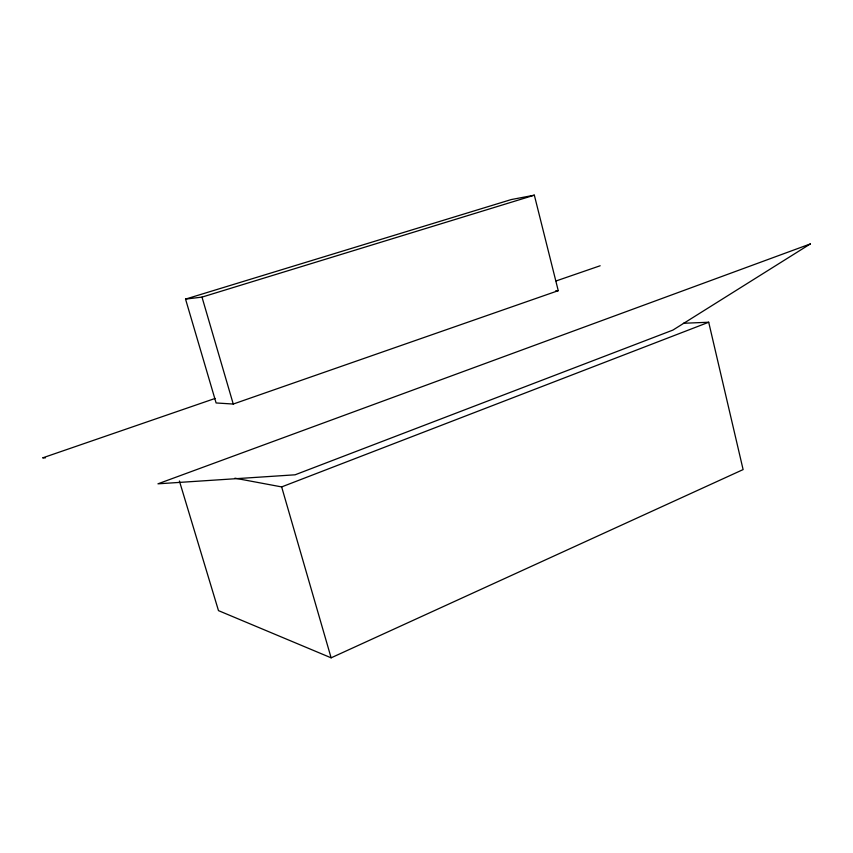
<?xml version="1.0" encoding="UTF-8"?>
<svg xmlns="http://www.w3.org/2000/svg" width="853" height="853" viewBox="0 0 853 853"><rect width="100%" height="100%" fill="white"/><g stroke="black" fill="none" stroke-linecap="round" stroke-linejoin="round"><path stroke-width="1.28" d="M179.407 481.007L218.485 610.631L331.124 657.823L743.112 469.587L708.704 322.242L683.445 323.276M234.906 478.181L281.65 486.914L708.704 322.242M233.253 404.045L558.246 290.67L534.341 195.177L511.267 199.559L185.538 299.104L216.108 402.957L233.253 404.045L201.99 297.111L185.538 299.104M215.063 398.458L42.65 457.869L45.305 457.901M556.113 280.946L600.16 265.763M201.99 297.111L534.341 195.177M555.644 290.884L558.246 290.67M281.65 486.914L331.124 657.823M810.35 243.926L672.9 330.09L295.095 474.801L157.954 483.822L810.35 243.926"/></g></svg>
